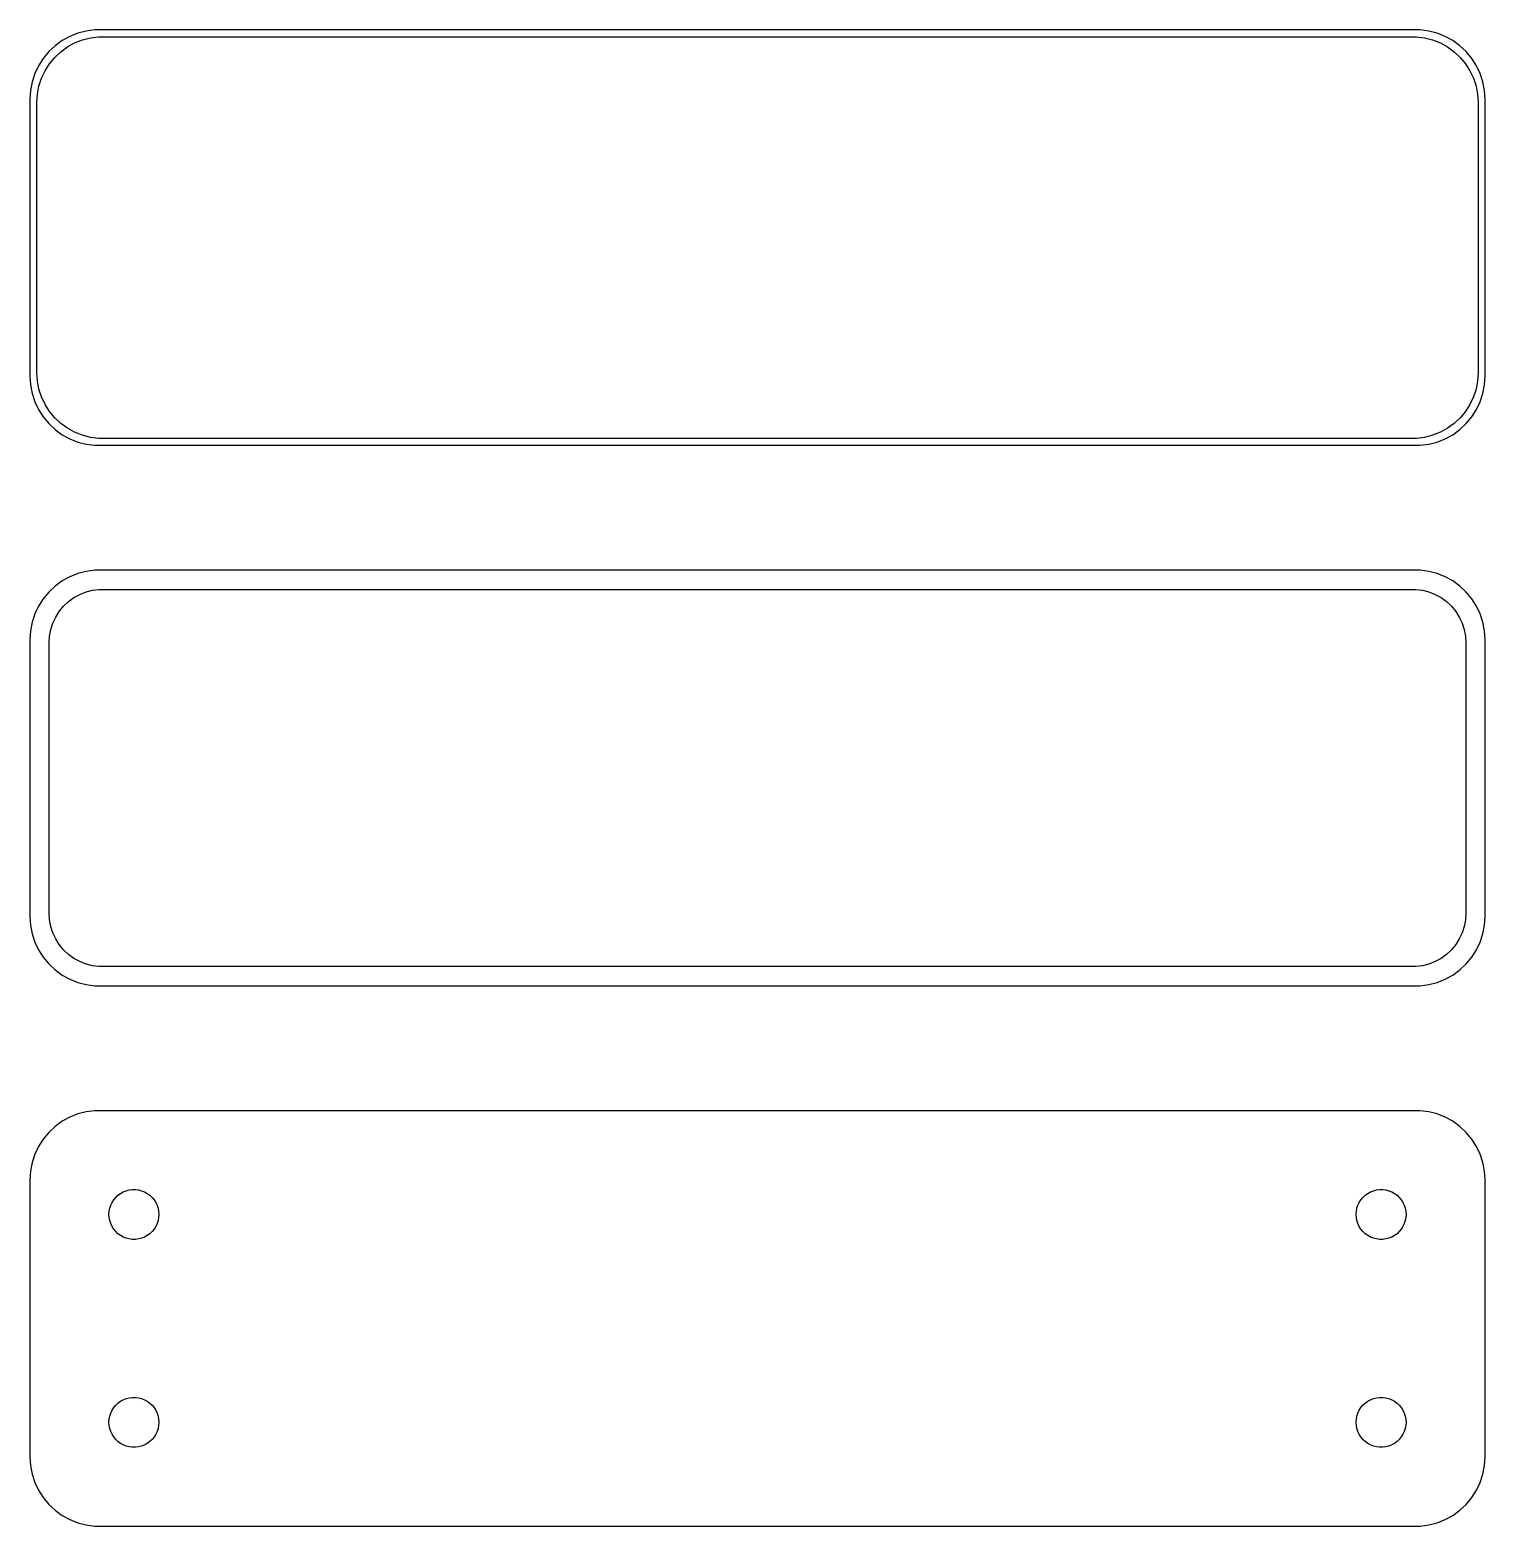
# Model space of a CAD drawing. Header units: metres. Extents: x -52 to 52, y 63 to 171.
import ezdxf

# ---------------------------------------------------------------- set-up
doc = ezdxf.new("R2010")
doc.units = ezdxf.units.M

msp = doc.modelspace()

# ---------------------------------------------------------------- linework, layer by layer
for p, q in [((-49.0451, 170.755), (-49.6289, 170.524)), ((-48.4369, 170.911), (-49.0451, 170.755)), ((-47.8139, 170.99), (-48.4369, 170.911)), ((47.8139, 170.99), (-47.8139, 170.99)), ((48.4369, 170.911), (47.8139, 170.99)), ((49.0451, 170.755), (48.4369, 170.911)), ((49.6289, 170.524), (49.0451, 170.755)), ((-50.6871, 169.853), (-51.1448, 169.423)), ((-50.1791, 170.222), (-50.6871, 169.853)), ((-50.2778, 169.41), (-49.7952, 169.761)), ((-49.6289, 170.524), (-50.1791, 170.222)), ((-49.7952, 169.761), (-49.2724, 170.048)), ((-49.2724, 170.048), (-48.7178, 170.268)), ((-48.7178, 170.268), (-48.1401, 170.416)), ((-48.1401, 170.416), (-47.5482, 170.491)), ((-47.5482, 170.491), (47.5482, 170.491)), ((47.5482, 170.491), (48.1401, 170.416)), ((48.1401, 170.416), (48.7178, 170.268)), ((48.7178, 170.268), (49.2724, 170.048)), ((49.2724, 170.048), (49.7952, 169.761)), ((50.1791, 170.222), (49.6289, 170.524)), ((49.7952, 169.761), (50.2778, 169.41)), ((50.6871, 169.853), (50.1791, 170.222)), ((51.1448, 169.423), (50.6871, 169.853)), ((-51.5451, 168.939), (-51.8815, 168.409)), ((-51.1448, 169.423), (-51.5451, 168.939)), ((-51.4124, 168.038), (-51.0928, 168.542)), ((-51.0928, 168.542), (-50.7126, 169.002)), ((-50.7126, 169.002), (-50.2778, 169.41)), ((50.2778, 169.41), (50.7126, 169.002)), ((50.7126, 169.002), (51.0928, 168.542)), ((51.0928, 168.542), (51.4124, 168.038)), ((51.5451, 168.939), (51.1448, 169.423)), ((51.8815, 168.409), (51.5451, 168.939)), ((-52.1489, 167.841), (-52.3429, 167.243)), ((-51.8815, 168.409), (-52.1489, 167.841)), ((-51.8508, 166.931), (-51.6664, 167.499)), ((-51.6664, 167.499), (-51.4124, 168.038)), ((51.4124, 168.038), (51.6664, 167.499)), ((51.6664, 167.499), (51.8508, 166.931)), ((52.1489, 167.841), (51.8815, 168.409)), ((52.3429, 167.243), (52.1489, 167.841)), ((-52.4606, 166.627), (-52.5, 166)), ((-52.3429, 167.243), (-52.4606, 166.627)), ((-52, 165.75), (-51.9625, 166.345)), ((-51.9625, 166.345), (-51.8508, 166.931)), ((51.8508, 166.931), (51.9625, 166.345)), ((51.9625, 166.345), (52, 165.75)), ((52.4606, 166.627), (52.3429, 167.243)), ((52.5, 166), (52.4606, 166.627)), ((-52.5, 166), (-52.5, 146)), ((-52, 146.25), (-52, 165.75)), ((52, 165.75), (52, 146.25)), ((52.5, 146), (52.5, 166)), ((-52.5, 146), (-52.4606, 145.373)), ((-51.9625, 145.655), (-52, 146.25)), ((52, 146.25), (51.9625, 145.655)), ((52.4606, 145.373), (52.5, 146)), ((-52.4606, 145.373), (-52.3429, 144.757)), ((-52.3429, 144.757), (-52.1489, 144.159)), ((-51.8508, 145.069), (-51.9625, 145.655)), ((-51.6664, 144.501), (-51.8508, 145.069)), ((51.8508, 145.069), (51.6664, 144.501)), ((51.9625, 145.655), (51.8508, 145.069)), ((52.1489, 144.159), (52.3429, 144.757)), ((52.3429, 144.757), (52.4606, 145.373)), ((-52.1489, 144.159), (-51.8815, 143.591)), ((-51.4124, 143.962), (-51.6664, 144.501)), ((-51.0928, 143.458), (-51.4124, 143.962)), ((51.4124, 143.962), (51.0928, 143.458)), ((51.6664, 144.501), (51.4124, 143.962)), ((51.8815, 143.591), (52.1489, 144.159)), ((-51.8815, 143.591), (-51.5451, 143.061)), ((-51.5451, 143.061), (-51.1448, 142.577)), ((-51.1448, 142.577), (-50.6871, 142.147)), ((-50.7126, 142.998), (-51.0928, 143.458)), ((-50.2778, 142.59), (-50.7126, 142.998)), ((-49.7952, 142.239), (-50.2778, 142.59)), ((50.2778, 142.59), (49.7952, 142.239)), ((50.7126, 142.998), (50.2778, 142.59)), ((50.6871, 142.147), (51.1448, 142.577)), ((51.0928, 143.458), (50.7126, 142.998)), ((51.1448, 142.577), (51.5451, 143.061)), ((51.5451, 143.061), (51.8815, 143.591)), ((-50.6871, 142.147), (-50.1791, 141.778)), ((-50.1791, 141.778), (-49.6289, 141.476)), ((-49.2724, 141.952), (-49.7952, 142.239)), ((-49.6289, 141.476), (-49.0451, 141.245)), ((-48.7178, 141.732), (-49.2724, 141.952)), ((-48.1401, 141.584), (-48.7178, 141.732)), ((-47.5482, 141.509), (-48.1401, 141.584)), ((47.5482, 141.509), (-47.5482, 141.509)), ((48.1401, 141.584), (47.5482, 141.509)), ((48.7178, 141.732), (48.1401, 141.584)), ((49.2724, 141.952), (48.7178, 141.732)), ((49.0451, 141.245), (49.6289, 141.476)), ((49.7952, 142.239), (49.2724, 141.952)), ((49.6289, 141.476), (50.1791, 141.778)), ((50.1791, 141.778), (50.6871, 142.147)), ((-49.0451, 141.245), (-48.4369, 141.089)), ((-48.4369, 141.089), (-47.8139, 141.01)), ((-47.8139, 141.01), (47.8139, 141.01)), ((47.8139, 141.01), (48.4369, 141.089)), ((48.4369, 141.089), (49.0451, 141.245)), ((-49.0451, 131.755), (-49.6289, 131.524)), ((-48.4369, 131.911), (-49.0451, 131.755)), ((-47.8139, 131.99), (-48.4369, 131.911)), ((47.8139, 131.99), (-47.8139, 131.99)), ((48.4369, 131.911), (47.8139, 131.99)), ((49.0451, 131.755), (48.4369, 131.911)), ((49.6289, 131.524), (49.0451, 131.755)), ((-50.6871, 130.853), (-51.1448, 130.423)), ((-50.1791, 131.222), (-50.6871, 130.853)), ((-49.6289, 131.524), (-50.1791, 131.222)), ((50.1791, 131.222), (49.6289, 131.524)), ((50.6871, 130.853), (50.1791, 131.222)), ((51.1448, 130.423), (50.6871, 130.853)), ((-51.5451, 129.939), (-51.8815, 129.409)), ((-51.1448, 130.423), (-51.5451, 129.939)), ((-50.0707, 129.399), (-49.7165, 129.731)), ((-49.7165, 129.731), (-49.3234, 130.017)), ((-49.3234, 130.017), (-48.8975, 130.251)), ((-48.8975, 130.251), (-48.4457, 130.43)), ((-48.4457, 130.43), (-47.9751, 130.551)), ((-47.9751, 130.551), (-47.493, 130.612)), ((-47.493, 130.612), (47.493, 130.612)), ((47.493, 130.612), (47.9751, 130.551)), ((47.9751, 130.551), (48.4457, 130.43)), ((48.4457, 130.43), (48.8975, 130.251)), ((48.8975, 130.251), (49.3234, 130.017)), ((49.3234, 130.017), (49.7165, 129.731)), ((49.7165, 129.731), (50.0707, 129.399)), ((51.5451, 129.939), (51.1448, 130.423)), ((51.8815, 129.409), (51.5451, 129.939)), ((-52.1489, 128.841), (-52.3429, 128.243)), ((-51.8815, 129.409), (-52.1489, 128.841)), ((-50.8477, 128.174), (-50.6408, 128.614)), ((-50.6408, 128.614), (-50.3805, 129.024)), ((-50.3805, 129.024), (-50.0707, 129.399)), ((50.0707, 129.399), (50.3805, 129.024)), ((50.3805, 129.024), (50.6408, 128.614)), ((50.6408, 128.614), (50.8477, 128.174)), ((52.1489, 128.841), (51.8815, 129.409)), ((52.3429, 128.243), (52.1489, 128.841)), ((-52.4606, 127.627), (-52.5, 127)), ((-52.3429, 128.243), (-52.4606, 127.627)), ((-51.089, 127.235), (-50.9979, 127.712)), ((-50.9979, 127.712), (-50.8477, 128.174)), ((50.8477, 128.174), (50.9979, 127.712)), ((50.9979, 127.712), (51.089, 127.235)), ((52.4606, 127.627), (52.3429, 128.243)), ((52.5, 127), (52.4606, 127.627)), ((-52.5, 127), (-52.5, 107)), ((-51.1195, 126.75), (-51.089, 127.235)), ((-51.1195, 107.25), (-51.1195, 126.75)), ((51.089, 127.235), (51.1195, 126.75)), ((51.1195, 126.75), (51.1195, 107.25)), ((52.5, 107), (52.5, 127)), ((-52.5, 107), (-52.4606, 106.373)), ((-51.089, 106.765), (-51.1195, 107.25)), ((51.1195, 107.25), (51.089, 106.765)), ((52.4606, 106.373), (52.5, 107)), ((-52.4606, 106.373), (-52.3429, 105.757)), ((-50.9979, 106.288), (-51.089, 106.765)), ((-50.8477, 105.826), (-50.9979, 106.288)), ((-50.6408, 105.386), (-50.8477, 105.826)), ((50.8477, 105.826), (50.6408, 105.386)), ((50.9979, 106.288), (50.8477, 105.826)), ((51.089, 106.765), (50.9979, 106.288)), ((52.3429, 105.757), (52.4606, 106.373)), ((-52.3429, 105.757), (-52.1489, 105.159)), ((-52.1489, 105.159), (-51.8815, 104.591)), ((-50.3805, 104.976), (-50.6408, 105.386)), ((-50.0707, 104.601), (-50.3805, 104.976)), ((50.3805, 104.976), (50.0707, 104.601)), ((50.6408, 105.386), (50.3805, 104.976)), ((51.8815, 104.591), (52.1489, 105.159)), ((52.1489, 105.159), (52.3429, 105.757)), ((-51.8815, 104.591), (-51.5451, 104.061)), ((-51.5451, 104.061), (-51.1448, 103.577)), ((-49.7165, 104.269), (-50.0707, 104.601)), ((-49.3234, 103.983), (-49.7165, 104.269)), ((-48.8975, 103.749), (-49.3234, 103.983)), ((-48.4457, 103.57), (-48.8975, 103.749)), ((48.8975, 103.749), (48.4457, 103.57)), ((49.3234, 103.983), (48.8975, 103.749)), ((49.7165, 104.269), (49.3234, 103.983)), ((50.0707, 104.601), (49.7165, 104.269)), ((51.1448, 103.577), (51.5451, 104.061)), ((51.5451, 104.061), (51.8815, 104.591)), ((-51.1448, 103.577), (-50.6871, 103.147)), ((-50.6871, 103.147), (-50.1791, 102.778)), ((-50.1791, 102.778), (-49.6289, 102.476)), ((-47.9751, 103.449), (-48.4457, 103.57)), ((-47.493, 103.388), (-47.9751, 103.449)), ((47.493, 103.388), (-47.493, 103.388)), ((47.9751, 103.449), (47.493, 103.388)), ((48.4457, 103.57), (47.9751, 103.449)), ((49.6289, 102.476), (50.1791, 102.778)), ((50.1791, 102.778), (50.6871, 103.147)), ((50.6871, 103.147), (51.1448, 103.577)), ((-49.6289, 102.476), (-49.0451, 102.245)), ((-49.0451, 102.245), (-48.4369, 102.089)), ((-48.4369, 102.089), (-47.8139, 102.01)), ((-47.8139, 102.01), (47.8139, 102.01)), ((47.8139, 102.01), (48.4369, 102.089)), ((48.4369, 102.089), (49.0451, 102.245)), ((49.0451, 102.245), (49.6289, 102.476)), ((-48.4369, 92.9114), (-49.0451, 92.7553)), ((-47.8139, 92.9901), (-48.4369, 92.9114)), ((47.8139, 92.9901), (-47.8139, 92.9901)), ((48.4369, 92.9114), (47.8139, 92.9901)), ((49.0451, 92.7553), (48.4369, 92.9114)), ((-50.6871, 91.8526), (-51.1448, 91.4227)), ((-50.1791, 92.2216), (-50.6871, 91.8526)), ((-49.6289, 92.5241), (-50.1791, 92.2216)), ((-49.0451, 92.7553), (-49.6289, 92.5241)), ((49.6289, 92.5241), (49.0451, 92.7553)), ((50.1791, 92.2216), (49.6289, 92.5241)), ((50.6871, 91.8526), (50.1791, 92.2216)), ((51.1448, 91.4227), (50.6871, 91.8526)), ((-51.5451, 90.9389), (-51.8815, 90.4088)), ((-51.1448, 91.4227), (-51.5451, 90.9389)), ((51.5451, 90.9389), (51.1448, 91.4227)), ((51.8815, 90.4088), (51.5451, 90.9389)), ((-52.1489, 89.8406), (-52.3429, 89.2434)), ((-51.8815, 90.4088), (-52.1489, 89.8406)), ((52.1489, 89.8406), (51.8815, 90.4088)), ((52.3429, 89.2434), (52.1489, 89.8406)), ((-52.4606, 88.6267), (-52.5, 88)), ((-52.3429, 89.2434), (-52.4606, 88.6267)), ((52.4606, 88.6267), (52.3429, 89.2434)), ((52.5, 88), (52.4606, 88.6267)), ((-52.5, 88), (-52.5, 68)), ((52.5, 68), (52.5, 88)), ((-46.5773, 86.3671), (-46.4562, 86.558)), ((-46.4562, 86.558), (-46.3121, 86.7322)), ((-46.3121, 86.7322), (-46.1474, 86.8869)), ((-46.1474, 86.8869), (-45.9645, 87.0198)), ((-45.9645, 87.0198), (-45.7664, 87.1287)), ((-45.7664, 87.1287), (-45.5562, 87.2119)), ((-45.5562, 87.2119), (-45.3373, 87.2681)), ((-45.3373, 87.2681), (-45.113, 87.2964)), ((-45.113, 87.2964), (-44.887, 87.2964)), ((-44.887, 87.2964), (-44.6627, 87.2681)), ((-44.6627, 87.2681), (-44.4438, 87.2119)), ((-44.4438, 87.2119), (-44.2336, 87.1287)), ((-44.2336, 87.1287), (-44.0355, 87.0198)), ((-44.0355, 87.0198), (-43.8526, 86.8869)), ((-43.8526, 86.8869), (-43.6879, 86.7322)), ((-43.6879, 86.7322), (-43.5438, 86.558)), ((-43.5438, 86.558), (-43.4226, 86.3671)), ((43.4226, 86.3671), (43.5438, 86.558)), ((43.5438, 86.558), (43.6879, 86.7322)), ((43.6879, 86.7322), (43.8526, 86.8869)), ((43.8526, 86.8869), (44.0355, 87.0198)), ((44.0355, 87.0198), (44.2336, 87.1287)), ((44.2336, 87.1287), (44.4438, 87.2119)), ((44.4438, 87.2119), (44.6627, 87.2681)), ((44.6627, 87.2681), (44.887, 87.2964)), ((44.887, 87.2964), (45.113, 87.2964)), ((45.113, 87.2964), (45.3373, 87.2681)), ((45.3373, 87.2681), (45.5562, 87.2119)), ((45.5562, 87.2119), (45.7664, 87.1287)), ((45.7664, 87.1287), (45.9645, 87.0198)), ((45.9645, 87.0198), (46.1474, 86.8869)), ((46.1474, 86.8869), (46.3121, 86.7322)), ((46.3121, 86.7322), (46.4562, 86.558)), ((46.4562, 86.558), (46.5773, 86.3671)), ((-46.8, 85.5), (-46.7858, 85.7256)), ((-46.7858, 85.2744), (-46.8, 85.5)), ((-46.7858, 85.7256), (-46.7434, 85.9476)), ((-46.7434, 85.9476), (-46.6736, 86.1626)), ((-46.6736, 86.1626), (-46.5773, 86.3671)), ((-43.4226, 86.3671), (-43.3264, 86.1626)), ((-43.3264, 86.1626), (-43.2565, 85.9476)), ((-43.2565, 85.9476), (-43.2142, 85.7256)), ((-43.2142, 85.7256), (-43.2, 85.5)), ((-43.2, 85.5), (-43.2142, 85.2744)), ((43.2, 85.5), (43.2142, 85.7256)), ((43.2142, 85.2744), (43.2, 85.5)), ((43.2142, 85.7256), (43.2565, 85.9476)), ((43.2565, 85.9476), (43.3264, 86.1626)), ((43.3264, 86.1626), (43.4226, 86.3671)), ((46.5773, 86.3671), (46.6736, 86.1626)), ((46.6736, 86.1626), (46.7434, 85.9476)), ((46.7434, 85.9476), (46.7858, 85.7256)), ((46.7858, 85.7256), (46.8, 85.5)), ((46.8, 85.5), (46.7858, 85.2744)), ((-46.7434, 85.0524), (-46.7858, 85.2744)), ((-46.6736, 84.8374), (-46.7434, 85.0524)), ((-46.5773, 84.6328), (-46.6736, 84.8374)), ((-46.4562, 84.442), (-46.5773, 84.6328)), ((-46.3121, 84.2678), (-46.4562, 84.442)), ((-46.1474, 84.1131), (-46.3121, 84.2678)), ((-43.6879, 84.2678), (-43.8526, 84.1131)), ((-43.5438, 84.442), (-43.6879, 84.2678)), ((-43.4226, 84.6328), (-43.5438, 84.442)), ((-43.3264, 84.8374), (-43.4226, 84.6328)), ((-43.2565, 85.0524), (-43.3264, 84.8374)), ((-43.2142, 85.2744), (-43.2565, 85.0524)), ((43.2565, 85.0524), (43.2142, 85.2744)), ((43.3264, 84.8374), (43.2565, 85.0524)), ((43.4226, 84.6328), (43.3264, 84.8374)), ((43.5438, 84.442), (43.4226, 84.6328)), ((43.6879, 84.2678), (43.5438, 84.442)), ((43.8526, 84.1131), (43.6879, 84.2678)), ((46.3121, 84.2678), (46.1474, 84.1131)), ((46.4562, 84.442), (46.3121, 84.2678)), ((46.5773, 84.6328), (46.4562, 84.442)), ((46.6736, 84.8374), (46.5773, 84.6328)), ((46.7434, 85.0524), (46.6736, 84.8374)), ((46.7858, 85.2744), (46.7434, 85.0524)), ((-45.9645, 83.9802), (-46.1474, 84.1131)), ((-45.7664, 83.8713), (-45.9645, 83.9802)), ((-45.5562, 83.7881), (-45.7664, 83.8713)), ((-45.3373, 83.7319), (-45.5562, 83.7881)), ((-45.113, 83.7036), (-45.3373, 83.7319)), ((-44.887, 83.7036), (-45.113, 83.7036)), ((-44.6627, 83.7319), (-44.887, 83.7036)), ((-44.4438, 83.7881), (-44.6627, 83.7319)), ((-44.2336, 83.8713), (-44.4438, 83.7881)), ((-44.0355, 83.9802), (-44.2336, 83.8713)), ((-43.8526, 84.1131), (-44.0355, 83.9802)), ((44.0355, 83.9802), (43.8526, 84.1131)), ((44.2336, 83.8713), (44.0355, 83.9802)), ((44.4438, 83.7881), (44.2336, 83.8713)), ((44.6627, 83.7319), (44.4438, 83.7881)), ((44.887, 83.7036), (44.6627, 83.7319)), ((45.113, 83.7036), (44.887, 83.7036)), ((45.3373, 83.7319), (45.113, 83.7036)), ((45.5562, 83.7881), (45.3373, 83.7319)), ((45.7664, 83.8713), (45.5562, 83.7881)), ((45.9645, 83.9802), (45.7664, 83.8713)), ((46.1474, 84.1131), (45.9645, 83.9802)), ((-46.6736, 71.1626), (-46.5773, 71.3672)), ((-46.5773, 71.3672), (-46.4562, 71.558)), ((-46.4562, 71.558), (-46.3121, 71.7322)), ((-46.3121, 71.7322), (-46.1474, 71.8869)), ((-46.1474, 71.8869), (-45.9645, 72.0198)), ((-45.9645, 72.0198), (-45.7664, 72.1287)), ((-45.7664, 72.1287), (-45.5562, 72.2119)), ((-45.5562, 72.2119), (-45.3373, 72.2681)), ((-45.3373, 72.2681), (-45.113, 72.2964)), ((-45.113, 72.2964), (-44.887, 72.2964)), ((-44.887, 72.2964), (-44.6627, 72.2681)), ((-44.6627, 72.2681), (-44.4438, 72.2119)), ((-44.4438, 72.2119), (-44.2336, 72.1287)), ((-44.2336, 72.1287), (-44.0355, 72.0198)), ((-44.0355, 72.0198), (-43.8526, 71.8869)), ((-43.8526, 71.8869), (-43.6879, 71.7322)), ((-43.6879, 71.7322), (-43.5438, 71.558)), ((-43.5438, 71.558), (-43.4226, 71.3672)), ((-43.4226, 71.3672), (-43.3264, 71.1626)), ((43.3264, 71.1626), (43.4226, 71.3672)), ((43.4226, 71.3672), (43.5438, 71.558)), ((43.5438, 71.558), (43.6879, 71.7322)), ((43.6879, 71.7322), (43.8526, 71.8869)), ((43.8526, 71.8869), (44.0355, 72.0198)), ((44.0355, 72.0198), (44.2336, 72.1287)), ((44.2336, 72.1287), (44.4438, 72.2119)), ((44.4438, 72.2119), (44.6627, 72.2681)), ((44.6627, 72.2681), (44.887, 72.2964)), ((44.887, 72.2964), (45.113, 72.2964)), ((45.113, 72.2964), (45.3373, 72.2681)), ((45.3373, 72.2681), (45.5562, 72.2119)), ((45.5562, 72.2119), (45.7664, 72.1287)), ((45.7664, 72.1287), (45.9645, 72.0198)), ((45.9645, 72.0198), (46.1474, 71.8869)), ((46.1474, 71.8869), (46.3121, 71.7322)), ((46.3121, 71.7322), (46.4562, 71.558)), ((46.4562, 71.558), (46.5773, 71.3672)), ((46.5773, 71.3672), (46.6736, 71.1626)), ((-46.8, 70.5), (-46.7858, 70.7256)), ((-46.7858, 70.2744), (-46.8, 70.5)), ((-46.7858, 70.7256), (-46.7434, 70.9476)), ((-46.7434, 70.0524), (-46.7858, 70.2744)), ((-46.7434, 70.9476), (-46.6736, 71.1626)), ((-43.3264, 71.1626), (-43.2565, 70.9476)), ((-43.2565, 70.9476), (-43.2142, 70.7256)), ((-43.2142, 70.2744), (-43.2565, 70.0524)), ((-43.2142, 70.7256), (-43.2, 70.5)), ((-43.2, 70.5), (-43.2142, 70.2744)), ((43.2, 70.5), (43.2142, 70.7256)), ((43.2142, 70.2744), (43.2, 70.5)), ((43.2142, 70.7256), (43.2565, 70.9476)), ((43.2565, 70.0524), (43.2142, 70.2744)), ((43.2565, 70.9476), (43.3264, 71.1626)), ((46.6736, 71.1626), (46.7434, 70.9476)), ((46.7434, 70.9476), (46.7858, 70.7256)), ((46.7858, 70.2744), (46.7434, 70.0524)), ((46.7858, 70.7256), (46.8, 70.5)), ((46.8, 70.5), (46.7858, 70.2744)), ((-46.6736, 69.8374), (-46.7434, 70.0524)), ((-46.5773, 69.6329), (-46.6736, 69.8374)), ((-46.4562, 69.442), (-46.5773, 69.6329)), ((-46.3121, 69.2678), (-46.4562, 69.442)), ((-46.1474, 69.1131), (-46.3121, 69.2678)), ((-45.9645, 68.9802), (-46.1474, 69.1131)), ((-43.8526, 69.1131), (-44.0355, 68.9802)), ((-43.6879, 69.2678), (-43.8526, 69.1131)), ((-43.5438, 69.442), (-43.6879, 69.2678)), ((-43.4226, 69.6329), (-43.5438, 69.442)), ((-43.3264, 69.8374), (-43.4226, 69.6329)), ((-43.2565, 70.0524), (-43.3264, 69.8374)), ((43.3264, 69.8374), (43.2565, 70.0524)), ((43.4226, 69.6329), (43.3264, 69.8374)), ((43.5438, 69.442), (43.4226, 69.6329)), ((43.6879, 69.2678), (43.5438, 69.442)), ((43.8526, 69.1131), (43.6879, 69.2678)), ((44.0355, 68.9802), (43.8526, 69.1131)), ((46.1474, 69.1131), (45.9645, 68.9802)), ((46.3121, 69.2678), (46.1474, 69.1131)), ((46.4562, 69.442), (46.3121, 69.2678)), ((46.5773, 69.6329), (46.4562, 69.442)), ((46.6736, 69.8374), (46.5773, 69.6329)), ((46.7434, 70.0524), (46.6736, 69.8374)), ((-45.7664, 68.8713), (-45.9645, 68.9802)), ((-45.5562, 68.7881), (-45.7664, 68.8713)), ((-45.3373, 68.7319), (-45.5562, 68.7881)), ((-45.113, 68.7036), (-45.3373, 68.7319)), ((-44.887, 68.7036), (-45.113, 68.7036)), ((-44.6627, 68.7319), (-44.887, 68.7036)), ((-44.4438, 68.7881), (-44.6627, 68.7319)), ((-44.2336, 68.8713), (-44.4438, 68.7881)), ((-44.0355, 68.9802), (-44.2336, 68.8713)), ((44.2336, 68.8713), (44.0355, 68.9802)), ((44.4438, 68.7881), (44.2336, 68.8713)), ((44.6627, 68.7319), (44.4438, 68.7881)), ((44.887, 68.7036), (44.6627, 68.7319)), ((45.113, 68.7036), (44.887, 68.7036)), ((45.3373, 68.7319), (45.113, 68.7036)), ((45.5562, 68.7881), (45.3373, 68.7319)), ((45.7664, 68.8713), (45.5562, 68.7881)), ((45.9645, 68.9802), (45.7664, 68.8713)), ((-52.5, 68), (-52.4606, 67.3733)), ((-52.4606, 67.3733), (-52.3429, 66.7566)), ((52.3429, 66.7566), (52.4606, 67.3733)), ((52.4606, 67.3733), (52.5, 68)), ((-52.3429, 66.7566), (-52.1489, 66.1594)), ((-52.1489, 66.1594), (-51.8815, 65.5912)), ((51.8815, 65.5912), (52.1489, 66.1594)), ((52.1489, 66.1594), (52.3429, 66.7566)), ((-51.8815, 65.5912), (-51.5451, 65.0611)), ((-51.5451, 65.0611), (-51.1448, 64.5773)), ((51.1448, 64.5773), (51.5451, 65.0611)), ((51.5451, 65.0611), (51.8815, 65.5912)), ((-51.1448, 64.5773), (-50.6871, 64.1474)), ((-50.6871, 64.1474), (-50.1791, 63.7784)), ((-50.1791, 63.7784), (-49.6289, 63.4759)), ((49.6289, 63.4759), (50.1791, 63.7784)), ((50.1791, 63.7784), (50.6871, 64.1474)), ((50.6871, 64.1474), (51.1448, 64.5773)), ((-49.6289, 63.4759), (-49.0451, 63.2447)), ((-49.0451, 63.2447), (-48.4369, 63.0886)), ((-48.4369, 63.0886), (-47.8139, 63.0099)), ((-47.8139, 63.0099), (47.8139, 63.0099)), ((47.8139, 63.0099), (48.4369, 63.0886)), ((48.4369, 63.0886), (49.0451, 63.2447)), ((49.0451, 63.2447), (49.6289, 63.4759))]:
    msp.add_line(p, q)

doc.saveas('drawing.dxf')
